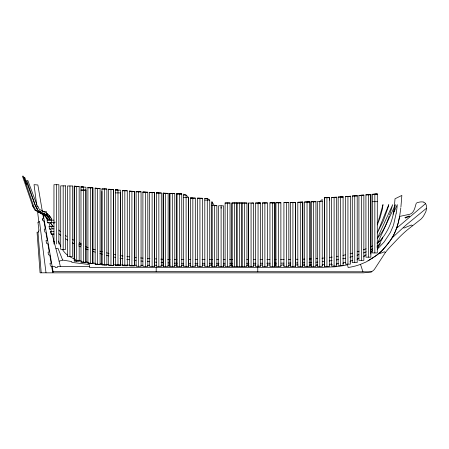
<?xml version="1.0" encoding="UTF-8"?>
<svg xmlns="http://www.w3.org/2000/svg" width="449" height="449" viewBox="0 0 449 449"><rect width="100%" height="100%" fill="white"/><g stroke="black" fill="none" stroke-linecap="round" stroke-linejoin="round"><path stroke-width="0.67" d="M90.378 187.822L87.92 187.385L87.92 263.597L92.836 263.597L92.836 187.822L87.92 187.603M97.607 188.445L95.149 188.024L95.149 264.45L100.065 264.45L100.099 263.838L102.305 264.04L102.249 264.652L107.126 265.017L107.165 264.405L108.933 264.512L108.894 265.129L111.111 265.247L113.777 265.37L113.799 264.753L115.573 264.826L115.55 265.438L120.427 265.595L120.444 264.977L122.661 265.039L122.644 265.651L127.522 265.746L127.533 265.135L129.744 265.163L129.739 265.78L134.616 265.83L134.621 265.213L136.389 265.224M104.387 189.023L101.929 188.816L101.929 265L106.851 265L106.868 189.023L104.392 188.816L104.387 265M221.104 208.336L221.104 207.084M248.931 265.617L248.931 265.005L247.158 265L247.158 265.617L246.714 265.617M258.04 265.533L258.04 264.91M347.936 196.533L350.394 196.151M165.653 193.328L163.195 193.104L163.178 266.437M313.464 201.769L315.922 201.607L315.922 266.588L311.005 266.588L310.989 201.769L315.922 201.685M38.923 230.084L38.721 231.196M43.149 214.207L53.285 272.835L363.712 272.835L371.009 272.027A4.675 4.675 0 0 0 371.39 271.886L371.592 271.797A3.087 3.087 0 0 0 371.789 271.69L373.669 270.169A7.218 7.218 0 0 0 374.011 269.81A6.404 6.404 0 0 0 374.32 269.439A14.048 14.048 0 0 0 374.775 268.811L385.416 252.461A83.29 83.29 0 0 1 390.018 247.017L398.426 238.189A121.892 121.892 0 0 1 407.383 229.843L421.016 219.084A22.495 22.495 0 0 0 422.307 217.675A18.314 18.314 0 0 0 423.098 216.671A16.282 16.282 0 0 0 423.648 215.868L425.708 211.956A8.531 8.531 0 0 0 425.994 211.081L426.213 210.177A16.765 16.765 0 0 0 426.432 208.841L426.55 207.264A8.952 8.952 0 0 0 426.533 206.63A7.678 7.678 0 0 0 426.499 206.22L426.191 204.963A6.555 6.555 0 0 0 426 204.525L425.456 203.565A3.62 3.62 0 0 0 425.321 203.375L425.22 203.251A2.947 2.947 0 0 0 425.057 203.071A3.525 3.525 0 0 0 424.872 202.897L424.67 202.729A5.556 5.556 0 0 0 424.451 202.566A4.619 4.619 0 0 0 424.064 202.336L423.755 202.185A4.417 4.417 0 0 0 423.53 202.101M400.929 206.821L401.855 195.416L395.019 198.772L394.267 207.601M400.828 207.797L399.694 216.081L398.263 222.653M394.127 208.925L393.969 210.244M393.919 210.682L393.745 212.001M396.837 209.054L397.303 204.626L393.015 214.19M396.787 209.419L396.658 210.334M396.602 210.699L396.512 211.243M396.338 212.338L396.456 211.608M396.147 213.427L396.276 212.697M80.983 186.745L81.005 262.519L85.922 262.519L86.051 261.924L88.24 262.295L88.139 262.901L92.977 263.619L93.061 263.013L95.255 263.299L95.177 263.911L100.037 264.45M396.119 213.606L393.515 225.106M382.239 209.509L382.997 204.626L377.289 224.927L380.157 217.541L382.172 209.874M398.852 220.268L399.632 216.412L409.741 214.263A10.456 10.456 0 0 0 410.577 213.909L411.003 213.69A6.741 6.741 0 0 0 411.391 213.46L411.744 213.213A5.152 5.152 0 0 0 412.182 212.843L412.479 212.534A6.196 6.196 0 0 0 412.676 212.304A7.218 7.218 0 0 0 412.962 211.934L413.052 211.799A10.63 10.63 0 0 0 413.501 211.086A15.462 15.462 0 0 0 414 210.132L414.315 209.447A18.948 18.948 0 0 0 414.741 208.381L416.071 203.829A4.737 4.737 0 0 1 416.201 203.549L416.375 203.24A2.548 2.548 0 0 1 416.481 203.083M405.077 217.541L409.056 215.986L409.527 216.216M393.476 213.41L395.406 204.626L377.289 243.678C385.713 235.697 391 225.044 393.386 213.769M398.706 220.897L398.134 223.131A69.056 69.056 0 0 1 397.735 224.551A67.473 67.473 0 0 1 397.309 225.959A62.203 62.203 0 0 1 396.849 227.362L396.523 228.294A61.687 61.687 0 0 1 395.496 230.999L395.12 231.909A56.63 56.63 0 0 1 394.525 233.256A47.987 47.987 0 0 1 393.891 234.591A40.949 40.949 0 0 1 392.74 236.763L390.782 239.839A64.577 64.577 0 0 1 389.923 241.04L386.028 246.103M393.431 213.589L393.56 213.051M398.095 223.276L397.831 224.225A62.574 62.574 0 0 1 397.41 225.639A65.649 65.649 0 0 1 396.641 227.974L395.782 230.275A60.261 60.261 0 0 1 394.839 232.548A50.389 50.389 0 0 1 394.228 233.89L393.346 235.646A39.17 39.17 0 0 1 392.881 236.511A36.431 36.431 0 0 1 392.134 237.785L391.607 238.615A45.787 45.787 0 0 1 390.804 239.817A49.755 49.755 0 0 1 390.232 240.619L389.653 241.41M387.964 207.719L388.789 204.626L377.289 232.958L383.311 220.93L387.863 208.072M389.564 215.015L392.712 204.626L377.289 238.346C382.975 231.993 386.499 224.062 389.216 216.064M393.341 225.634L390.484 232.228A24.948 24.948 0 0 1 390.226 232.717L384.148 241.944L377.289 249.262L382.722 237.145M38.715 231.207L38.535 231.617M38.474 231.729L38.3 232.01M389.356 241.803L388.172 243.375M387.874 243.762L386.948 244.952M386.353 245.698L382.11 250.514A46.455 46.455 0 0 1 381.055 251.547L378.984 253.382A47.583 47.583 0 0 1 377.446 254.611A54.677 54.677 0 0 1 376.66 255.2L372.608 257.99M385.422 246.838L384.12 248.359M383.794 248.724L383.463 249.088A55.648 55.648 0 0 1 382.475 250.138A46.298 46.298 0 0 1 381.785 250.839L380.718 251.861A46.264 46.264 0 0 1 379.618 252.843L379.22 253.185A46.241 46.241 0 0 1 378.08 254.117A49.946 49.946 0 0 1 376.907 255.015A57.859 57.859 0 0 1 376.116 255.599A69.225 69.225 0 0 1 374.909 256.446L366.244 261.896L360.502 264.338A56.467 56.467 0 0 1 348.127 267.481L347.532 264.736A94.947 94.947 0 0 1 334.494 266.846L321.288 267.38L89.402 267.38L89.508 264.556L71.739 262.379L71.789 261.548L62.658 260.083L59.094 261.2L60.391 266.65M38.244 232.077L37.862 232.105M379.865 244.396L380.18 244.088M379.551 244.711L376.913 247.079M392.028 237.948L406.311 224.809L426.499 208.246M382.318 238.812L381.223 239.8A36.964 36.964 0 0 1 380.09 240.748L379.708 241.051A42.419 42.419 0 0 1 378.529 241.938L378.125 242.224A60.531 60.531 0 0 1 376.913 243.066M319.778 266.56L319.778 201.601L322.236 199.479L322.236 266.56L317.32 266.56L317.32 201.567L322.236 201.567M396.523 228.294L425.517 203.655M380.185 243.627L378.647 244.851A42.144 42.144 0 0 1 377.042 245.99M372.406 250.66L370.975 251.715L371.334 252.209L370.605 252.731M37.991 222.508L39.495 221.424L46.023 272.835L52.819 272.835L51.657 266.521A2.89 2.89 0 0 1 51.309 266.459L50.675 266.049M372.462 258.091L368.017 260.847M366.131 254.813L364.173 255.857L364.453 256.401L363.645 256.8M372.333 245.929L371.463 246.394A44.002 44.002 0 0 1 370.588 246.843M370.722 249.767L371.166 249.549A58.505 58.505 0 0 0 372.479 248.881M416.958 202.684L419.989 201.994A17.236 17.236 0 0 1 421.387 201.893A11.528 11.528 0 0 1 422.009 201.887A9.328 9.328 0 0 1 422.565 201.915L423.373 202.05M366.261 251.827L363.533 252.955M358.903 258.181L357.247 258.809L357.46 259.387L357.045 259.539M366.087 248.813L363.314 249.824M358.908 254.628L357.039 255.234M352.639 260.398L350.523 261.049L350.697 261.638L349.838 261.89M359.105 251.187L357.219 251.76M352.499 253.118L350.119 253.752M352.791 256.469L349.928 257.204M345.332 254.875L342.924 255.369M345.618 258.192L342.727 258.787M53.959 231.454L50.445 231.454L51.321 234.429L52.168 234.429L55.901 248.578L57.966 248.213L62.658 260.083M342.873 263.484L343.311 263.406L343.204 262.805A62.607 62.607 0 0 0 344.506 262.553A62.579 62.579 0 0 0 345.376 262.373M338.378 259.589L336.436 259.915M338.086 256.233L336.627 256.463M332.058 260.572L329.134 260.959M332.249 257.086L329.319 257.457M338.383 263.507L336.621 263.692L336.677 264.304M324.739 261.458L322.292 261.7M324.919 257.939L321.984 258.214M372.378 194.277L377.295 193.766L377.295 252.939L372.378 252.939L372.356 194.277L377.295 194.277M352.302 195.994L357.202 195.568L357.202 262.558L352.285 262.558L352.285 195.994L357.202 195.994M358.936 195.416L363.858 194.989L363.858 260.375L358.936 260.375L358.919 195.416L363.858 195.416M370.852 194.411L370.852 257.17L365.929 257.17L365.929 194.821L370.846 194.411L370.868 254.095M370.852 194.619L365.929 194.821L370.852 194.821M345.483 196.533L350.394 196.348M317.881 262.076L315.922 262.216M332.249 264.68L331.805 264.714L331.76 264.102L329.555 264.253L329.594 264.865L329.151 264.893M340.628 197.049L343.087 196.707L343.087 265.365L338.164 265.365L338.164 197.049L343.087 196.881M317.566 258.551L316.096 258.646M336.565 197.15L331.648 197.459L331.626 266.089L336.565 266.089L336.582 197.15M329.403 197.594L329.386 266.459L324.47 266.459L324.447 197.734L329.386 197.594L329.386 200.074M311.499 262.48L309.047 262.603M322.062 265.286L322.505 265.264L322.472 264.652L324.689 264.534L324.722 265.146M311.185 258.905L309.221 258.983M297.827 202.263L302.749 202.078L302.749 266.644L297.827 266.644L297.81 202.263L302.749 202.263M304.585 202.005L309.507 201.82L309.507 266.622L304.585 266.622L304.585 202.005L309.507 202.005M295.358 202.353L290.441 202.51L290.441 266.667L295.358 266.667L295.38 202.353L295.358 266.667M304.624 262.766L302.166 262.839M315.849 265.522L316.292 265.511L316.276 264.899L317.606 264.859L317.623 265.471M304.798 259.118L302.34 259.168M283.936 202.651L288.836 202.555L288.836 266.672L283.92 266.672L283.92 202.651L288.836 202.651M297.743 262.934L295.285 262.979M297.917 259.247L295.459 259.286M264.876 202.931L267.335 202.892L267.335 266.684L262.418 266.684L262.396 202.959L264.876 202.931L264.876 266.684M269.961 202.853L274.878 202.78L274.895 266.684L269.961 266.684L269.944 202.853L274.878 202.853L272.42 202.813L272.42 266.684M275.961 202.763L280.878 202.695L280.878 266.678L275.961 266.678L275.939 202.763L280.878 202.763L278.419 202.729L278.419 266.678M288.572 259.37L290.542 259.348M288.398 263.069L290.857 263.041M225.117 202.999L230.034 202.97L230.034 266.655L225.117 266.655L225.101 202.999L230.034 202.999M284.15 259.415L280.704 259.438M255.582 203.027L260.499 202.982L260.515 266.678L255.582 266.678L255.582 203.027L260.499 203.027L258.068 203.01L258.04 266.678M276.281 259.466L274.805 259.477M274.631 263.17L276.601 263.159M281.023 263.131L283.976 263.108M311.404 264.977L309.63 264.983L309.63 265.6L309.187 265.6M266.936 259.516L269.888 259.505M262.513 259.533L260.055 259.544M260.369 263.226L262.339 263.221M266.762 263.204L270.208 263.193M156.331 265.213L155 265.213L155 265.83L154.114 265.83M163.419 265.185L161.646 265.191L161.646 265.808L160.764 265.808M170.064 265.168L168.291 265.174L168.296 265.786L167.853 265.791M177.153 265.151L174.936 265.157L174.942 265.769L174.498 265.769M205.07 265.067L202.409 265.078L202.409 265.69M212.158 265.045L209.941 265.05L209.941 265.668L209.498 265.668M276.399 264.977L275.074 264.983L275.074 265.6L274.631 265.6M147.468 265.853L147.912 265.853L147.912 265.236L149.685 265.23L149.685 265.847M181.587 265.752L182.03 265.752L182.03 265.135L183.355 265.135L183.798 265.135L183.804 265.746M188.232 265.735L188.675 265.735L188.675 265.118L190.443 265.112L190.449 265.729M194.877 265.718L195.764 265.101L197.538 265.095L197.538 265.707L197.981 265.707M216.586 265.645L217.03 265.645L217.03 265.033L218.36 265.028L218.803 265.028L218.803 265.64M223.232 265.628L223.675 265.628L223.675 265.017L225.005 265.011M288.365 265.55L289.251 265.544L289.251 264.932L290.582 264.927L290.582 265.544M280.833 265.578L281.719 264.961L283.931 264.949L283.936 265.567M89.43 266.543L57.287 266.661L57.259 267.553L55.289 267.593L55.081 266.667L52.224 266.678M251.07 203.038L253.528 203.032L253.55 266.678L248.611 266.678L248.611 203.038L251.07 203.038L251.07 266.678M183.837 259.623L181.379 259.623M188.26 259.612L190.718 259.612M195.147 259.612L197.605 259.606M202.028 259.601L204.98 259.595M209.402 259.584L212.355 259.578M216.783 259.573L218.747 259.567M223.175 259.567L225.14 259.567M246.776 259.567L248.746 259.561M253.663 259.556L255.627 259.556M197.919 263.294L194.973 263.299M202.347 263.282L204.806 263.277M209.228 263.271L212.181 263.266M216.609 263.26L219.067 263.26M224.966 263.254L223.49 263.254M246.602 263.249L249.06 263.249M253.489 263.243L255.947 263.237M262.222 265.005L260.891 265.005L260.891 265.623L260.01 265.623M270.197 265L267.542 265L267.542 265.617L267.099 265.617M229.877 265.617L230.764 265L232.094 265L232.094 265.617L232.537 265.617M371.592 271.797L53.072 271.594M74.248 186.329L79.164 186.571L79.181 261.228M74.248 186.571L79.164 186.571M81.005 186.98L85.922 187.205L85.922 262.519L81.14 261.638L81.263 261.037L77.812 260.162L77.812 260.74L75.41 260.74L75.41 259.342A36.588 36.588 0 0 1 71.29 257.473L69.87 256.671M87.92 187.822L92.836 187.822M95.149 188.232L100.065 188.445L95.149 188.445M101.929 189.023L106.851 189.023M108.506 189.377L113.423 189.585L113.44 265.353L108.506 265.353L108.506 189.169L110.942 189.377M108.506 189.585L113.423 189.585L113.423 265.353M115.528 189.983L120.444 190.196L120.444 265.595L115.528 265.595L115.505 189.77M81.005 190.084L85.922 190.084L85.939 262.519M81.005 190.112L85.922 190.112M122.364 190.578L124.805 190.578M122.364 190.578L127.263 190.791L127.297 265.741L122.364 265.741L122.341 190.365L124.822 190.578L124.822 265.741M122.364 190.791L127.28 190.791M129.458 191.179L134.369 191.369L134.38 265.825L129.458 265.825L129.458 190.977L131.916 191.369M129.458 191.369L134.38 191.369M136.137 191.672L141.059 191.835L141.076 266.274L136.137 266.274L136.137 191.504L138.595 191.672L138.595 266.274M136.137 191.83L141.059 191.835M142.9 192.088L147.816 192.228L147.833 266.352L142.9 266.352L142.9 191.942L145.358 192.088L145.358 266.352M142.9 192.228L147.816 192.228M149.657 192.475L154.574 192.615L154.574 266.403L149.657 266.403L149.657 192.329L152.116 192.475L152.116 266.403M149.657 192.615L154.574 192.615M115.528 192.896L120.444 192.896M156.387 192.862L161.286 193.003L161.32 266.414L156.387 266.414L156.387 192.722L158.845 192.868L158.845 266.414M156.387 193.003L161.303 193.003M163.195 193.222L168.111 193.328L163.195 193.328M174.768 193.564L169.851 193.48L174.768 193.564L174.784 266.56L169.851 266.56L169.851 193.396L172.309 193.48L172.309 266.56M176.872 193.783L181.755 193.957L181.789 266.594L176.872 266.594L176.85 193.654L181.789 193.957L176.872 193.957M377.295 194.041L374.836 194.041L374.836 252.939M183.63 195.079L186.088 195.079L188.546 197.392L188.546 266.616L183.63 266.616L183.63 194.125L186.088 195.079L186.088 266.616M363.858 195.197L361.394 195.197L361.394 260.375M354.744 262.558L354.744 195.781L357.202 195.781M350.394 196.533L345.477 196.533L345.477 264.141L350.394 264.141L350.411 196.151M338.164 197.049L343.087 197.049M336.565 197.307L334.101 197.307L334.101 266.089M183.63 197.386L188.546 197.392M331.643 197.459L336.565 197.459M329.386 197.734L324.47 197.734L324.47 266.459M190.387 198.043L192.846 198.043L192.846 266.627M190.387 198.104L195.304 198.104L195.321 266.627L190.387 266.627L190.387 197.981L195.304 198.104M197.481 198.161L202.404 198.278L202.42 266.633L197.481 266.633L197.465 198.161L199.94 198.278M197.481 198.278L202.404 198.278M204.817 198.402L207.275 198.402L209.734 200.119L209.734 266.639L204.817 266.639L204.8 198.34L207.275 198.402L207.275 266.639M204.817 200.119L209.728 200.114M372.378 201.691L377.295 201.691M315.922 201.769L311.005 201.769L311.005 266.588M307.049 266.622L307.049 201.91L309.507 201.91M302.749 202.168L300.291 202.173L300.291 266.644M295.358 202.432L292.9 202.437L292.9 266.667M290.441 202.51L295.358 202.51M288.836 202.606L286.378 202.606L286.378 266.672M236.887 266.667L236.87 202.982L231.953 202.97L231.937 266.661L236.87 266.667M236.982 203.01L241.899 203.01L241.921 266.672L236.982 266.672L236.965 202.982L246.928 203.032L246.928 266.672L242.011 266.672L241.994 203.01M242.011 203.01L246.928 203.032M262.418 202.959L267.335 202.926M252.074 203.038L253.528 203.038M211.945 205.659L216.861 205.709L216.861 266.639L211.945 266.639L211.922 201.786L214.403 205.709M42.672 211.445L46.236 211.445L46.92 214.122M26.598 184.651L23.438 176.165L22.45 176.165L32.676 205.794L34.764 210.031C39.243 212.837 45.574 214.588 47.403 220.145L53.959 220.145M53.959 222.171L55.367 222.171M53.959 222.541L47.386 222.541L47.094 220.369L47.386 220.145M53.959 226.476L48.952 226.476L49.822 229.45L50.844 229.45L51.366 231.454M49.671 228.872L53.959 228.872M51.169 233.85L53.959 233.85M52.168 234.429L53.959 234.429M229.568 259.567L232.515 259.567M79.164 261.228L74.248 261.228L74.248 186.088L76.706 186.329L76.706 261.228M229.882 263.254L232.341 263.254M188.58 263.31L190.544 263.305M115.528 264.73L120.444 264.73M295.453 264.916L298.114 264.921M122.364 265.112L127.28 265.112M143.035 265.241L141.267 265.241L141.267 265.859L140.823 265.853M129.458 265.533L134.38 265.533M295.01 265.533L295.453 265.533M236.87 202.982L231.965 202.97L231.953 266.667M255.576 265.005L253.803 265.005L253.803 265.623L253.359 265.623M183.663 263.294L181.693 263.277M176.951 259.601L174.493 259.573M304.759 264.966L302.985 264.955L302.98 265.567L302.536 265.561M216.861 205.709L214.403 205.659L214.403 266.639M177.271 263.209L174.319 263.136M46.011 272.796L40.073 272.835L37.048 232.127M170.07 259.488L167.612 259.415M163.189 259.258L160.731 259.152M169.896 262.974L167.932 262.889M156.308 258.933L154.349 258.832M163.021 262.626L161.056 262.508M149.927 258.579L147.474 258.428M156.645 262.222L154.192 262.048M143.057 258.136L140.604 257.956M149.775 261.728L147.323 261.537M117.958 189.978L115.528 189.77L117.986 189.983L117.986 265.595M142.917 261.172L140.952 260.998M136.199 257.591L134.24 257.4M83.447 186.975L81.005 186.745L83.463 186.98L83.463 262.519M136.064 260.51L134.105 260.297M129.351 256.867L126.91 256.564M129.716 259.752L126.792 259.348M123.015 256.02L120.102 255.56M122.908 258.742L120.001 258.242M115.741 254.796L113.328 254.325M115.651 257.406L113.243 256.901M109 253.404L106.604 252.849M108.933 255.919L106.542 255.335M102.31 251.777L99.936 251.143M102.26 254.218L99.891 253.556M95.205 249.79L92.853 249.072M95.182 252.147L92.842 251.395M88.172 247.567L85.383 246.608M88.189 249.801L85.422 248.774M81.247 245.042L78.828 244.015M80.697 244.817L81.073 244.969M80.337 244.666L78.985 244.082M80.876 246.905L78.631 245.9M74.091 240.288L72.401 239.44M74.354 243.869L72.401 242.858M35.465 205.794A34.691 34.231 -0.1 0 1 37.553 210.031L40.938 211.889M38.984 210.856C43.132 213.185 48.604 215.161 50.193 220.145L50.03 219.656A8.688 8.593 -0.2 0 0 48.997 217.714L46.999 215.587M48.268 220.145C46.432 214.588 40.101 212.837 35.628 210.031L33.535 205.794L23.78 177.523L24.802 177.523L35.252 205.547A17.444 17.354 -1.8 0 1 36.84 208.112L37.374 209.273M39.018 211.894L42.992 214.1M38.159 211.894L40.685 213.247M79.417 242.746L81.185 243.717M412.704 225.802L411.351 225.011L403.982 228.081L403.297 227.48M43.469 213.241L46.023 214.841M67.569 240.097L65.638 238.862M65.374 235.489L66.862 236.41M42.133 214.1L43.244 214.847M67.485 255.139L67.429 255.105A22.545 22.545 0 0 1 64.768 252.579A22.108 22.108 0 0 1 63.825 251.457A22.422 22.422 0 0 1 62.551 249.661L62.372 249.363M48.997 254.925L49.233 255.066A1.656 1.656 0 0 0 49.407 255.139L49.822 255.257L51.169 263.17L49.991 263.31L50.232 264.904A5.371 5.371 0 0 0 50.327 265.308L50.383 265.471M51.798 220.145C50.294 214.319 44.086 211.861 39.299 209.273L37.177 205.547L27.872 180.593L26.766 180.593L35.465 205.794L37.553 210.031M45.489 232.61L45.529 232.638A2.812 2.812 0 0 0 45.961 232.896L47.274 240.299L46.045 240.456L46.174 241.444A9.412 9.412 0 0 0 46.281 242A7.566 7.566 0 0 0 46.348 242.286A4.731 4.731 0 0 0 46.427 242.55A4.181 4.181 0 0 0 46.533 242.842L46.629 243.049M44.103 214.841L45.877 216.311M60.722 235.383L58.875 233.806M46.943 213.617L47.97 214.414M385.321 252.591L384.417 251.777L379.742 253.606L379.36 253.068M46.051 214.42L48.318 216.805L49.867 220.145M60.475 231.718L59.835 231.083A23.791 23.791 0 0 1 58.898 230.079L58.875 230.051M43.25 220.852L43.014 220.543A3.132 3.132 0 0 1 42.93 220.38L42.902 220.324A2.391 2.391 0 0 1 42.829 220.156M53.223 222.62L54.105 223.535M48.874 254.836L48.531 254.392A3.227 3.227 0 0 1 48.425 254.145A3.474 3.474 0 0 1 48.352 253.921A4.26 4.26 0 0 1 48.279 253.663L48.251 253.528A5.427 5.427 0 0 1 48.183 253.129L48.105 252.091L49.255 251.928L47.897 243.936A2.879 2.879 0 0 1 47.673 243.88A2.279 2.279 0 0 1 47.476 243.807L47.308 243.723A1.678 1.678 0 0 1 47.117 243.605A1.594 1.594 0 0 1 46.842 243.352L46.713 243.184M48.851 215.2L51.18 218.377M53.072 226.476L50.541 222.749M52.814 226.476L50.541 223.119M37.677 206.254L38.143 206.989M47.083 217.726L47.538 218.45M46.225 217.731L46.679 218.455M32.676 205.794L33.439 207.174M48.851 217.625L49.603 219.241M60.722 246.372L58.364 241.029M47.914 219.191L48.105 219.662M47.24 219.668L47.403 220.145M360.502 264.338L362.938 271.819M47.757 222.541L47.88 222.951L49.121 222.951L50.041 226.476M51.495 226.476L52.224 228.872M50.737 231.454L51.455 233.85M53.959 241.22L54.683 243.964M55.901 248.578L59.094 261.2M42.352 211.417L37.851 184.966L34.04 184.657L36.723 205.333M42.818 214.128L43.508 218.197L42.526 218.326L42.644 219.466A4.434 4.434 0 0 0 42.734 219.847M409.55 216.306L405.554 218.04L405.06 217.647M37.531 211.535L38.872 221.873M37.985 222.519L38.923 230.073M38.002 232.374L41.19 272.678M368.388 194.619L368.393 257.17M179.331 193.957L179.331 266.594M347.936 196.348L347.936 264.141M340.628 196.881L340.628 265.365M326.928 197.734L326.928 266.459M313.464 201.685L313.464 266.588M302.766 202.078L302.766 266.627M274.878 202.78L274.878 266.684M257.771 267.38L257.771 271.813M248.594 203.038L248.594 266.678M244.469 203.021L244.469 266.672M239.44 202.999L239.44 266.672M234.412 202.976L234.412 266.667M227.576 202.982L227.576 266.655M221.104 205.794L221.104 266.65M211.945 201.786L211.945 266.639M199.94 198.222L199.94 266.633M188.563 197.392L188.563 266.616M176.872 193.654L176.872 266.594M169.829 193.396L169.829 266.515M168.134 193.328L168.111 266.493L163.195 266.493L163.195 193.104M165.653 193.222L165.653 266.493M156.185 267.38L156.185 271.707M154.591 192.615L154.591 266.403M134.397 191.375L134.397 265.825M131.916 191.179L131.916 265.825M120.461 192.862L120.461 265.595M110.965 189.377L110.965 265.353M101.912 191.381L101.912 264.624M100.082 188.445L100.082 264.45M97.607 188.238L97.607 264.45M92.853 187.822L92.853 263.597M90.378 187.603L90.378 263.597M74.225 186.088L74.225 260.325M69.943 185.97L69.943 256.671M63.18 185.852L63.18 249.363M58.875 243.964L58.875 184.713L53.959 184.713L53.959 243.964M56.417 184.713L56.417 243.964M51.669 220.145L51.669 222.541M45.023 232.127A2.565 2.565 0 0 1 44.894 231.931L44.777 231.718A2.593 2.593 0 0 1 44.681 231.504L44.232 229.097L45.343 228.962L43.968 221.217A2.363 2.363 0 0 1 43.8 221.161A2.89 2.89 0 0 1 43.615 221.088L43.57 221.065A1.689 1.689 0 0 1 43.424 220.987M42.807 220.1A3.132 3.132 0 0 1 42.706 219.791M65.638 185.852L60.722 185.852L60.722 249.363L65.638 249.363L65.638 185.852M72.401 185.97L67.485 185.97L67.485 256.671L72.401 256.671L72.401 185.97M223.563 266.65L218.646 266.65L218.646 205.743L223.563 205.844L223.563 266.65"/></g></svg>
